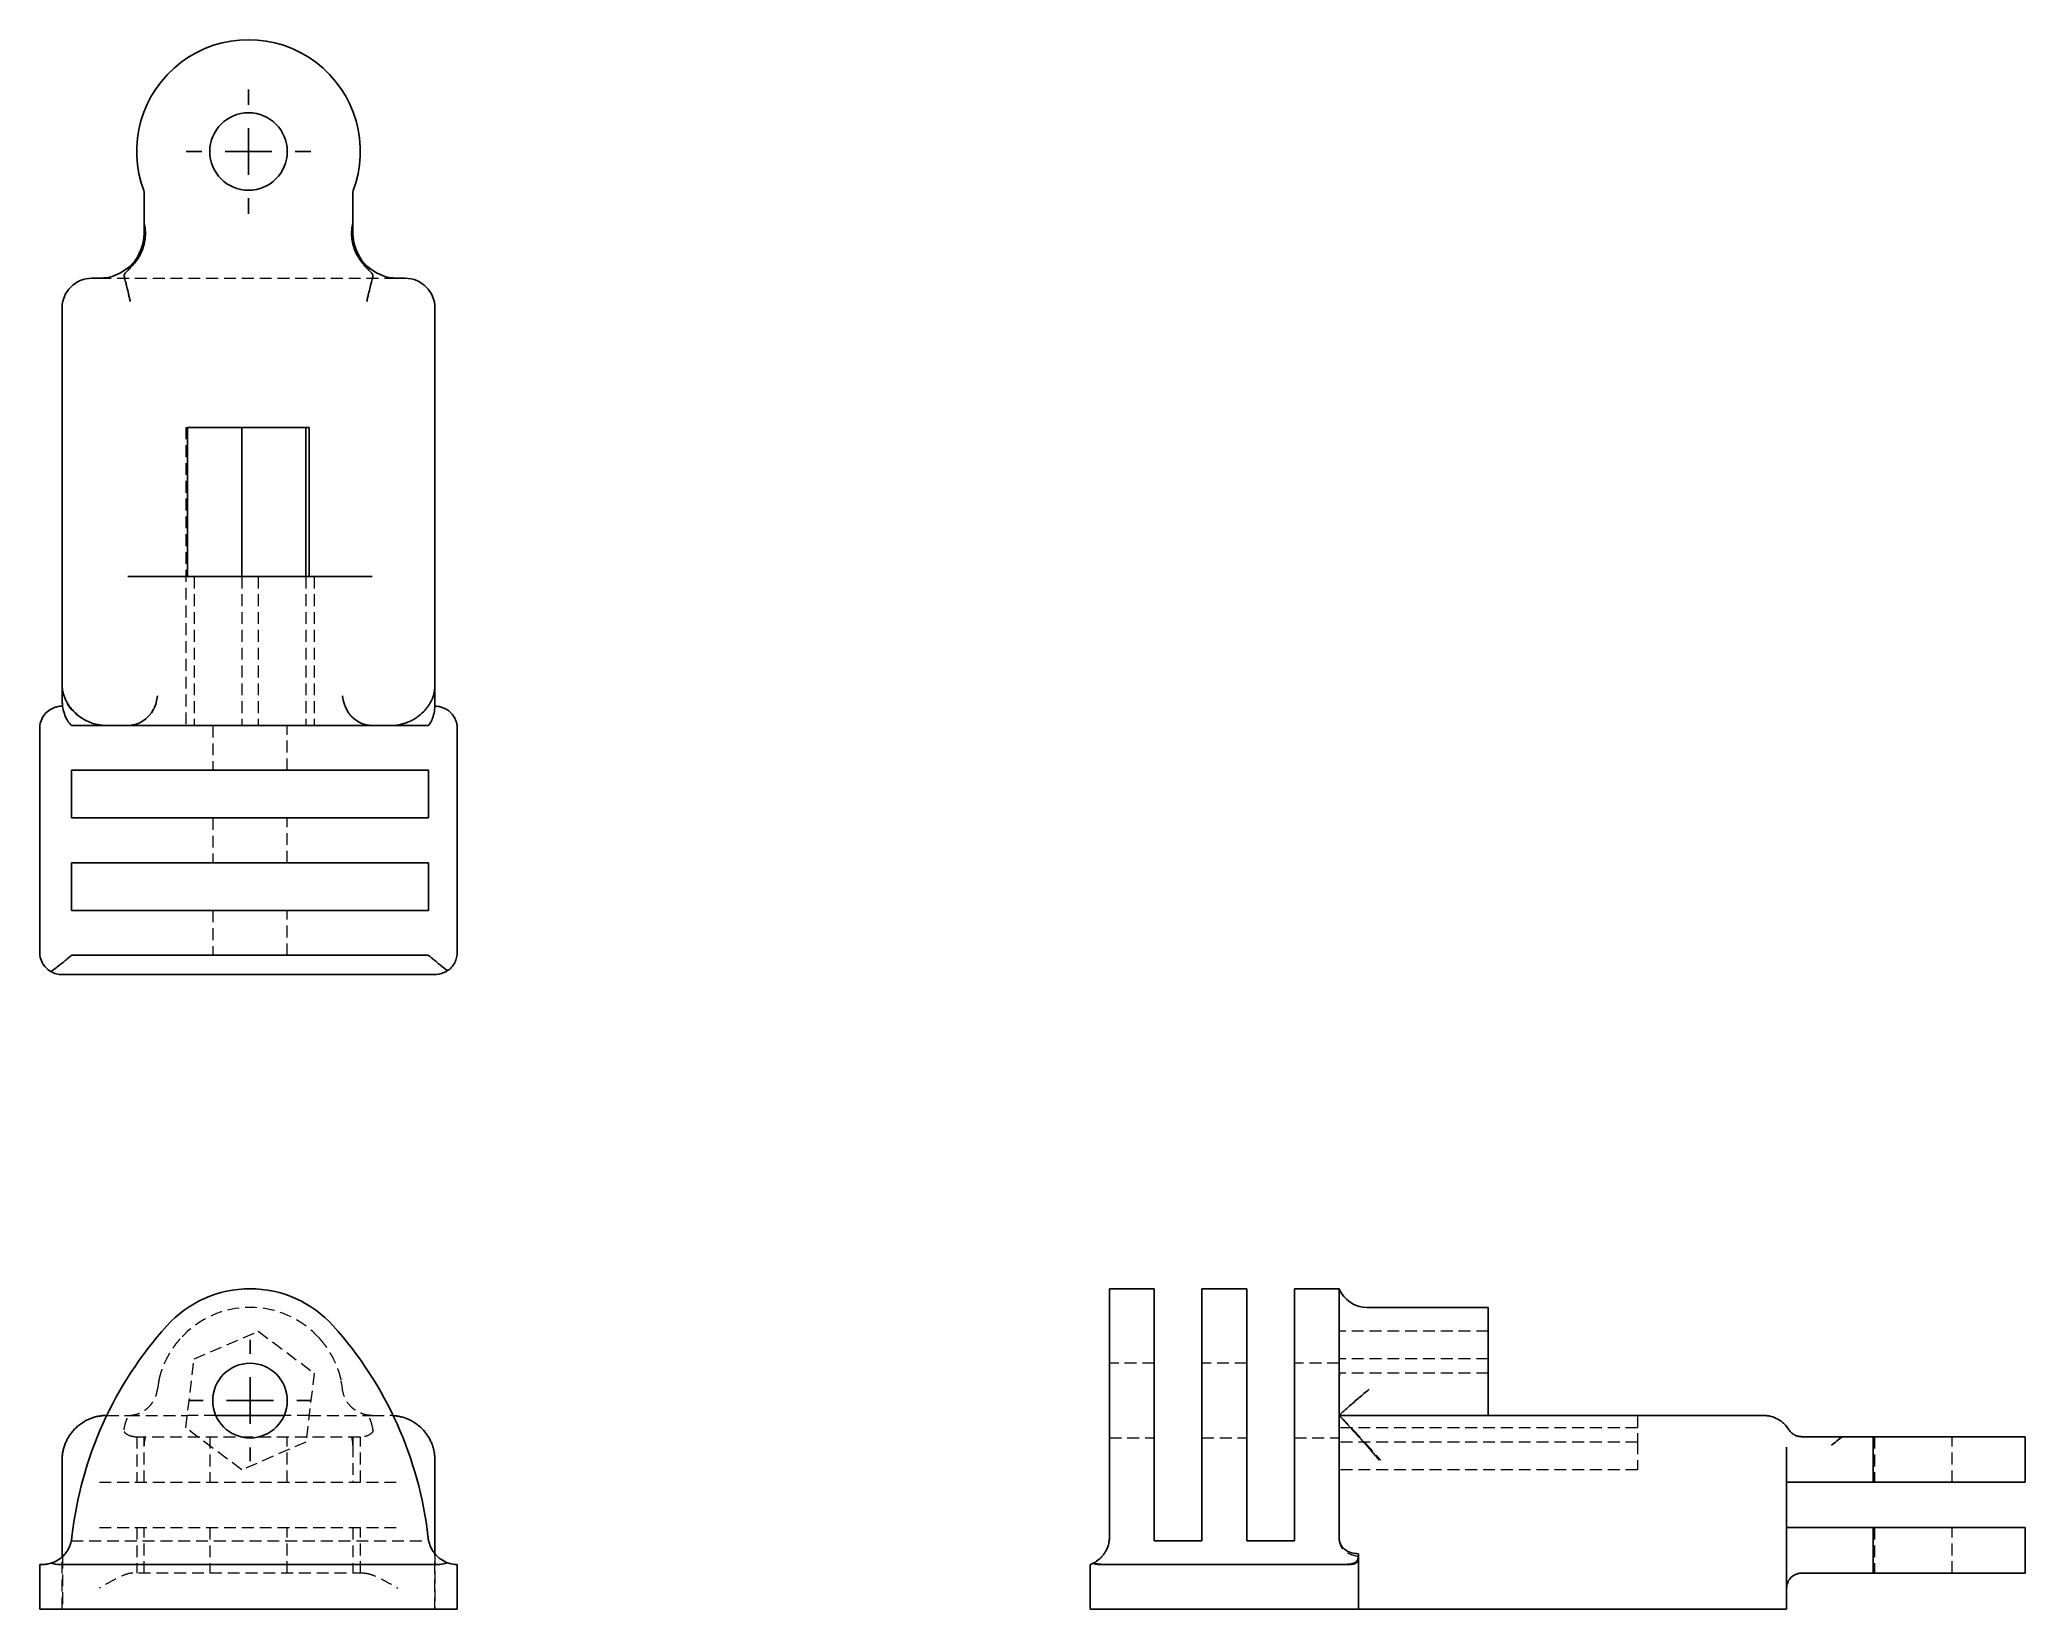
# Model space of a CAD drawing. Header units: millimetres. Extents: x 61 to 273, y 40 to 208.
import ezdxf

# ---------------------------------------------------------------- set-up
doc = ezdxf.new("R2010")
doc.units = ezdxf.units.MM
doc.linetypes.add('HIDDEN', pattern=[1.905, 1.27, -0.635])
doc.layers.add('10', color=7, linetype='Continuous')

# ---------------------------------------------------------------- blocks, each defined once
blk = doc.blocks.new('SW_CENTERMARKSYMBOL_0')
at = {"layer": '10', "color": 0}
for p, q in [((0, 5), (0, 6.49)), ((0, 0), (0, 2.5)), ((-5, 0), (-6.49, 0)), ((0, 0), (-2.5, 0)), ((0, 0), (0, -2.5)), ((0, 0), (2.5, 0)), ((5, 0), (6.49, 0)), ((0, -5), (0, -6.49))]:
    blk.add_line(p, q, dxfattribs=at)
blk = doc.blocks.new('SW_CENTERMARKSYMBOL_1')
at = {"layer": '10', "color": 0}
for p, q in [((0, 5), (0, 6.65)), ((0, 0), (0, 2.5)), ((-5, 0), (-6.65, 0)), ((0, 0), (-2.5, 0)), ((0, 0), (0, -2.5)), ((0, 0), (2.5, 0)), ((5, 0), (6.65, 0)), ((0, -5), (0, -6.65))]:
    blk.add_line(p, q, dxfattribs=at)

msp = doc.modelspace()

# ---------------------------------------------------------------- linework, layer by layer
at = {"color": 7, "linetype": 'Continuous', "lineweight": 25}
for p, q in [((71.84, 191.74), (71.84, 188.41)), ((94.16, 188.41), (94.16, 191.74)), ((66.25, 182.48), (67.05, 182.48)), ((67.33, 182.49), (67.05, 182.48)), ((98.95, 182.48), (98.47, 182.51)), ((98.95, 182.48), (99.75, 182.48)), ((63.06, 139.06), (63.06, 179.29)), ((102.94, 179.29), (102.94, 138.92)), ((89.47, 166.53), (76.46, 166.53)), ((76.46, 150.58), (76.46, 166.53)), ((82.27, 166.53), (82.27, 150.58)), ((89.13, 166.53), (89.13, 150.58)), ((89.47, 166.53), (89.47, 150.58)), ((70.1, 150.58), (73.26, 150.58)), ((73.26, 150.58), (93.05, 150.58)), ((93.05, 150.58), (96.22, 150.58)), ((63.06, 137.38), (63.11, 136.71)), ((102.92, 136.71), (102.94, 136.83)), ((102.93, 136.79), (102.93, 136.71)), ((60.67, 110.39), (60.67, 134.32)), ((70.3, 134.63), (67.85, 134.63)), ((92.06, 134.63), (74.26, 134.63)), ((98.48, 134.63), (96.01, 134.63)), ((105.33, 134.32), (105.33, 110.39)), ((64.06, 129.85), (64.06, 124.75)), ((64.1, 129.85), (64.06, 129.85)), ((64.1, 129.85), (74.26, 129.85)), ((74.26, 129.85), (92.06, 129.85)), ((92.06, 129.85), (102.21, 129.85)), ((102.26, 129.85), (102.21, 129.85)), ((102.26, 124.75), (102.26, 129.85)), ((64.06, 124.75), (64.1, 124.75)), ((74.26, 124.75), (64.1, 124.75)), ((92.06, 124.75), (74.26, 124.75)), ((102.21, 124.75), (92.06, 124.75)), ((102.21, 124.75), (102.26, 124.75)), ((64.06, 119.96), (64.06, 114.86)), ((64.1, 119.96), (64.06, 119.96)), ((64.1, 119.96), (74.26, 119.96)), ((74.26, 119.96), (92.06, 119.96)), ((92.06, 119.96), (102.21, 119.96)), ((102.26, 119.96), (102.21, 119.96)), ((102.26, 114.86), (102.26, 119.96)), ((64.06, 114.86), (64.1, 114.86)), ((74.26, 114.86), (64.1, 114.86)), ((92.06, 114.86), (74.26, 114.86)), ((102.21, 114.86), (92.06, 114.86)), ((102.21, 114.86), (102.26, 114.86)), ((74.26, 110.07), (64.12, 110.07)), ((92.06, 110.07), (74.26, 110.07)), ((102.2, 110.07), (92.06, 110.07)), ((102.94, 108), (63.06, 108)), ((179.86, 74.4), (175.07, 74.4)), ((175.07, 70.43), (175.07, 74.4)), ((179.86, 70.43), (179.86, 74.4)), ((189.75, 74.4), (184.96, 74.4)), ((184.96, 74.4), (184.96, 70.43)), ((189.75, 70.43), (189.75, 74.4)), ((199.63, 74.4), (194.85, 74.4)), ((194.85, 74.4), (194.85, 70.43)), ((199.63, 70.43), (199.63, 74.4)), ((215.58, 72.4), (202.59, 72.4)), ((215.58, 72.4), (215.58, 63.64)), ((175.07, 47.88), (175.07, 70.43)), ((179.86, 47.73), (179.86, 70.43)), ((184.96, 70.43), (184.96, 47.73)), ((189.75, 47.73), (189.75, 70.43)), ((194.85, 70.43), (194.85, 47.73)), ((199.63, 60.83), (199.63, 65.24)), ((215.58, 63.64), (215.58, 60.84)), ((86.81, 60.84), (79.51, 60.84)), ((199.63, 60.84), (244.33, 60.84)), ((244.33, 60.84), (245, 60.84)), ((247.48, 57.44), (247.48, 56.05)), ((249.08, 58.57), (253.41, 58.57)), ((253.41, 58.57), (256.74, 58.57)), ((256.74, 53.7), (256.74, 58.57)), ((256.74, 58.57), (273, 58.57)), ((273, 53.7), (273, 58.57)), ((247.48, 56.05), (247.48, 40.11)), ((252.27, 53.7), (247.48, 53.7)), ((256.74, 53.7), (252.27, 53.7)), ((273, 53.7), (256.74, 53.7)), ((247.48, 48.84), (252.27, 48.84)), ((252.27, 48.84), (256.74, 48.84)), ((256.74, 43.97), (256.74, 48.84)), ((256.74, 48.84), (273, 48.84)), ((273, 43.97), (273, 48.84)), ((179.86, 47.73), (179.86, 47.44)), ((179.86, 47.44), (184.96, 47.44)), ((184.96, 47.44), (184.96, 47.73)), ((189.75, 47.73), (189.75, 47.44)), ((189.75, 47.44), (194.85, 47.44)), ((194.85, 47.44), (194.85, 47.73)), ((60.67, 40.11), (60.67, 44.89)), ((60.67, 44.89), (60.93, 44.89)), ((102.94, 44.89), (63.06, 44.89)), ((105.33, 44.89), (105.33, 40.11)), ((173, 40.11), (173, 44.89)), ((199.32, 44.89), (175.39, 44.89)), ((252.27, 43.97), (249.08, 43.97)), ((256.74, 43.97), (252.27, 43.97)), ((273, 43.97), (256.74, 43.97)), ((63.06, 40.11), (60.67, 40.11)), ((102.94, 40.11), (63.06, 40.11)), ((105.33, 40.11), (102.94, 40.11)), ((175.39, 40.11), (173, 40.11)), ((199.32, 40.11), (175.39, 40.11)), ((201.71, 40.11), (199.32, 40.11)), ((244.29, 40.11), (201.99, 40.11)), ((247.48, 40.11), (244.29, 40.11))]:
    msp.add_line(p, q, dxfattribs=at)
at = {"color": 7, "linetype": 'HIDDEN', "lineweight": 18}
for p, q in [((67.05, 182.48), (98.95, 182.48)), ((67.53, 182.51), (67.33, 182.49)), ((76.3, 166.53), (76.46, 166.53)), ((76.3, 166.53), (76.3, 134.63)), ((77.19, 150.58), (77.19, 134.63)), ((82.27, 150.58), (82.27, 134.63)), ((84.04, 150.58), (84.04, 134.63)), ((89.13, 150.58), (89.13, 134.63)), ((90.02, 150.58), (90.02, 134.63)), ((63.11, 136.71), (63.11, 136.71)), ((102.93, 136.71), (102.93, 136.71)), ((79.17, 134.63), (79.17, 129.85)), ((87.15, 129.85), (87.15, 134.63)), ((79.17, 124.75), (79.17, 119.96)), ((87.15, 119.96), (87.15, 124.75)), ((79.17, 114.86), (79.17, 110.07)), ((87.15, 110.07), (87.15, 114.86)), ((77.19, 66.9), (84.04, 69.84)), ((84.04, 69.84), (90.02, 65.37)), ((215.58, 69.84), (199.63, 69.84)), ((76.3, 59.5), (77.19, 66.9)), ((179.86, 66.42), (175.07, 66.42)), ((189.75, 66.42), (184.96, 66.42)), ((199.63, 66.42), (194.85, 66.42)), ((215.58, 66.9), (199.63, 66.9)), ((90.02, 65.37), (89.13, 57.97)), ((199.63, 65.59), (199.68, 65.12)), ((215.58, 65.37), (199.63, 65.37)), ((199.63, 65.37), (199.63, 65.24)), ((67.85, 60.84), (70.1, 60.84)), ((70.1, 60.84), (76.46, 60.84)), ((82.27, 55.03), (76.3, 59.5)), ((79.51, 60.84), (76.46, 60.84)), ((89.47, 60.84), (86.81, 60.84)), ((89.47, 60.84), (96.22, 60.84)), ((96.22, 60.84), (98.15, 60.84)), ((199.63, 60.83), (199.63, 57.97)), ((231.53, 59.5), (199.63, 59.5)), ((231.53, 60.84), (231.53, 57.97)), ((70.8, 58.57), (95.2, 58.57)), ((71.04, 58.57), (71.04, 53.7)), ((71.84, 53.7), (71.84, 57.65)), ((78.85, 58.57), (78.85, 53.7)), ((89.13, 57.97), (82.27, 55.03)), ((87.15, 53.7), (87.15, 58.57)), ((94.16, 57.65), (94.16, 53.7)), ((94.96, 53.7), (94.96, 58.57)), ((175.07, 58.45), (179.86, 58.45)), ((184.96, 58.45), (189.75, 58.45)), ((194.85, 58.45), (199.63, 58.45)), ((199.63, 57.97), (199.63, 55.03)), ((231.53, 57.97), (199.63, 57.97)), ((231.53, 57.97), (231.53, 55.03)), ((256.89, 58.57), (256.89, 53.7)), ((265.19, 53.7), (265.19, 58.57)), ((67.05, 53.7), (98.95, 53.7)), ((231.53, 55.03), (199.63, 55.03)), ((67.05, 48.84), (98.95, 48.84)), ((71.04, 48.84), (71.04, 43.97)), ((71.84, 43.97), (71.84, 48.84)), ((78.85, 48.84), (78.85, 43.97)), ((87.15, 43.97), (87.15, 48.84)), ((94.16, 48.84), (94.16, 43.97)), ((94.96, 43.97), (94.96, 48.84)), ((256.89, 48.84), (256.89, 43.97)), ((265.19, 43.97), (265.19, 48.84)), ((64.06, 47.44), (102.26, 47.44)), ((64.1, 47.73), (64.12, 47.88)), ((102.2, 47.88), (102.21, 47.73)), ((174.3, 44.89), (175.39, 44.89)), ((199.32, 44.89), (200.4, 44.89)), ((201.71, 40.11), (201.71, 45.71)), ((95.38, 43.97), (70.62, 43.97))]:
    msp.add_line(p, q, dxfattribs=at)
at = {"color": 7, "linetype": 'Continuous', "lineweight": 25}
for centre, radius in [((83, 196.04), 4.15), ((83.16, 62.43), 3.99)]:
    msp.add_circle(centre, radius, dxfattribs=at)
for centre, radius, start, end in [((83, 196.04), 11.96, 338.9605, 201.0395), ((67.05, 187.27), 4.78, 275.7392, 0), ((67.05, 187.27), 4.92, 319.5777, 13.4374), ((98.95, 187.27), 4.92, 166.5626, 220.4223), ((98.95, 187.27), 4.78, 180, 264.2608), ((66.25, 179.29), 3.19, 90, 180), ((99.75, 179.29), 3.19, 0, 90), ((70, 137.82), 3.19, 270, 333.5977), ((96.32, 137.82), 3.19, 206.4252, 270), ((63.06, 134.32), 2.39, 152.9224, 180), ((63.06, 110.39), 2.39, 180, 207.0776), ((83.16, 62.43), 11.96, 41.947, 138.053), ((202.59, 75.59), 3.19, 202.0243, 270), ((104.45, 43.3), 40.59, 138.053, 173.5176), ((61.86, 43.3), 40.59, 6.4824, 41.947)]:
    msp.add_arc(centre, radius, start, end, dxfattribs=at)
at = {"color": 7, "linetype": 'HIDDEN', "lineweight": 18}
for centre, radius, start, end in [((83.16, 62.43), 9.97, 41.947, 138.053), ((83.16, 62.43), 9.97, 167.6858, 173.0379), ((83.16, 62.43), 9.97, 6.9621, 12.3142), ((98.15, 56.05), 4.78, 86.1095, 90), ((75.03, 57.65), 3.19, 163.2917, 179.9743), ((90.97, 57.65), 3.19, 359.9742, 16.7083)]:
    msp.add_arc(centre, radius, start, end, dxfattribs=at)
at = {"color": 7, "linetype": 'Continuous', "lineweight": 25}
for points in [[(71.84, 187.27), (71.84, 187.64), (71.84, 188.02), (71.84, 188.41)], [(94.16, 188.41), (94.16, 188.02), (94.16, 187.64), (94.16, 187.27)], [(63.06, 136.71), (63.08, 136.71), (63.1, 136.71), (63.11, 136.71)], [(102.93, 136.71), (102.93, 136.71), (102.93, 136.71), (102.94, 136.71)], [(74.26, 134.63), (72.81, 134.63), (71.48, 134.63), (70.3, 134.63)], [(96.01, 134.63), (94.84, 134.63), (93.51, 134.63), (92.06, 134.63)], [(64.1, 110.07), (64.11, 110.07), (64.12, 110.07), (64.12, 110.07)], [(102.2, 110.07), (102.2, 110.07), (102.21, 110.07), (102.21, 110.07)], [(199.63, 65.24), (199.63, 67.07), (199.63, 68.81), (199.63, 70.43)], [(253.41, 58.57), (253.02, 58.27), (252.64, 57.96), (252.27, 57.65)], [(64.1, 47.73), (64.11, 47.78), (64.12, 47.83), (64.12, 47.88)], [(102.2, 47.88), (102.2, 47.83), (102.21, 47.78), (102.21, 47.73)], [(175.07, 47.88), (175.07, 47.83), (175.07, 47.78), (175.07, 47.73)], [(201.71, 46.04), (201.71, 46.04), (201.71, 46.04), (201.71, 46.04)], [(201.99, 40.11), (201.89, 40.11), (201.8, 40.11), (201.71, 40.11)]]:
    msp.add_open_spline(points, degree=3, dxfattribs=at)
for points, knots in [([(70.8, 184.08), (70.69, 183.95), (70.58, 183.83), (70.35, 183.59), (70.24, 183.47), (70.02, 183.24), (69.91, 183.13), (69.78, 182.97), (69.74, 182.92), (69.69, 182.81), (69.68, 182.76), (69.69, 182.72)], [0, 0, 0, 0, 0.25, 0.25, 0.5, 0.5, 0.75, 0.75, 0.875, 0.875, 1, 1, 1, 1]), ([(69.69, 182.72), (69.73, 182.57), (69.78, 182.4), (69.85, 182.11), (69.88, 182), (69.94, 181.79), (69.96, 181.67), (70.05, 181.32), (70.11, 181.06), (70.2, 180.67), (70.23, 180.54), (70.29, 180.28), (70.32, 180.14), (70.35, 180)], [0, 0, 0, 0, 0.25, 0.25, 0.375, 0.375, 0.5, 0.5, 0.75, 0.75, 0.875, 0.875, 1, 1, 1, 1]), ([(96.31, 182.72), (96.32, 182.76), (96.31, 182.81), (96.26, 182.92), (96.22, 182.97), (96.09, 183.13), (95.98, 183.24), (95.76, 183.47), (95.65, 183.58), (95.42, 183.82), (95.31, 183.95), (95.2, 184.08)], [0, 0, 0, 0, 0.125, 0.125, 0.25, 0.25, 0.5, 0.5, 0.75, 0.75, 1, 1, 1, 1]), ([(96.31, 182.72), (96.27, 182.57), (96.22, 182.4), (96.15, 182.11), (96.12, 182), (96.06, 181.79), (96.04, 181.67), (95.95, 181.32), (95.89, 181.06), (95.8, 180.67), (95.77, 180.54), (95.71, 180.28), (95.68, 180.14), (95.65, 180)], [0, 0, 0, 0, 0.25, 0.25, 0.375, 0.375, 0.5, 0.5, 0.75, 0.75, 0.875, 0.875, 1, 1, 1, 1]), ([(67.05, 182.48), (67.07, 182.48), (67.12, 182.48), (67.19, 182.48), (67.28, 182.49), (67.4, 182.49), (67.49, 182.5), (67.53, 182.51)], [0, 0, 0, 0, 0.173845, 0.339786, 0.499817, 0.75365, 1, 1, 1, 1]), ([(98.47, 182.51), (98.49, 182.5), (98.54, 182.5), (98.61, 182.49), (98.68, 182.49), (98.75, 182.49), (98.82, 182.48), (98.89, 182.48), (98.93, 182.48), (98.95, 182.48)], [0, 0, 0, 0, 0.135461, 0.270225, 0.406283, 0.545575, 0.689908, 0.840909, 1, 1, 1, 1]), ([(63.06, 137.37), (63.06, 137.42), (63.06, 137.52), (63.06, 137.92), (63.06, 138.51), (63.06, 138.88), (63.06, 139.06)], [0, 0, 0, 0, 0.147974, 0.353576, 0.676955, 1, 1, 1, 1]), ([(67.85, 134.63), (67.79, 134.64), (67.67, 134.64), (67.48, 134.65), (67.3, 134.66), (67.12, 134.69), (66.93, 134.72), (66.64, 134.78), (66.24, 134.9), (65.77, 135.1), (65.32, 135.34), (64.78, 135.7), (64.32, 136.11), (63.95, 136.55), (63.72, 136.89), (63.52, 137.24), (63.35, 137.61), (63.21, 137.98), (63.12, 138.36), (63.07, 138.72), (63.07, 138.95), (63.06, 139.06)], [0, 0, 0, 0, 0.020248, 0.040761, 0.061522, 0.082508, 0.103701, 0.125081, 0.185208, 0.250471, 0.309347, 0.375763, 0.500581, 0.563491, 0.625262, 0.687152, 0.749773, 0.818299, 0.882763, 0.943286, 1, 1, 1, 1]), ([(102.94, 138.92), (102.94, 138.86), (102.93, 138.74), (102.92, 138.56), (102.89, 138.37), (102.86, 138.17), (102.81, 137.97), (102.74, 137.76), (102.65, 137.51), (102.52, 137.22), (102.33, 136.89), (102.1, 136.56), (101.76, 136.14), (101.33, 135.75), (100.84, 135.4), (100.42, 135.16), (99.98, 134.97), (99.55, 134.82), (99.17, 134.73), (98.82, 134.66), (98.59, 134.64), (98.48, 134.63)], [0, 0, 0, 0, 0.032058, 0.065315, 0.099797, 0.13553, 0.172537, 0.210841, 0.250463, 0.308346, 0.374631, 0.437178, 0.499825, 0.624228, 0.690705, 0.749639, 0.814966, 0.875052, 0.917898, 0.95959, 1, 1, 1, 1]), ([(102.94, 138.92), (102.94, 138.74), (102.94, 138.38), (102.94, 137.71), (102.94, 137.11), (102.94, 136.91), (102.94, 136.83)], [0, 0, 0, 0, 0.27243, 0.545182, 0.817888, 1, 1, 1, 1]), ([(60.93, 135.4), (61.04, 135.62), (61.18, 135.81), (61.5, 136.15), (61.69, 136.29), (61.99, 136.45), (62.09, 136.5), (62.29, 136.58), (62.39, 136.61), (62.69, 136.69), (62.89, 136.71), (63.06, 136.71)], [0, 0, 0, 0, 0.25, 0.25, 0.5, 0.5, 0.625, 0.625, 0.75, 0.75, 1, 1, 1, 1]), ([(63.11, 136.71), (63.15, 136.43), (63.22, 136.17), (63.39, 135.67), (63.49, 135.44), (63.65, 135.15), (63.71, 135.06), (63.82, 134.91), (63.87, 134.84), (64, 134.69), (64.07, 134.63), (64.1, 134.63)], [0, 0, 0, 0, 0.25, 0.25, 0.5, 0.5, 0.625, 0.625, 0.75, 0.75, 1, 1, 1, 1]), ([(72.86, 136.41), (72.86, 136.41), (73, 136.62), (73.13, 137.1), (73.24, 137.58), (73.26, 137.82), (73.26, 137.82)], [0, 0, 0, 0, 0.003205, 0.492948, 0.992546, 1, 1, 1, 1]), ([(93.47, 136.41), (93.4, 136.57), (93.18, 137.02), (93.09, 137.51), (93.05, 137.82), (93.05, 137.82)], [0, 0, 0, 0, 0.3447992, 0.9925419, 1, 1, 1, 1]), ([(102.21, 134.63), (102.23, 134.63), (102.25, 134.65), (102.31, 134.71), (102.34, 134.75), (102.42, 134.86), (102.46, 134.93), (102.55, 135.1), (102.59, 135.19), (102.71, 135.49), (102.78, 135.71), (102.89, 136.2), (102.92, 136.45), (102.93, 136.71)], [0, 0, 0, 0, 0.125, 0.125, 0.25, 0.25, 0.375, 0.375, 0.5, 0.5, 0.75, 0.75, 1, 1, 1, 1]), ([(102.94, 136.71), (103.05, 136.71), (103.16, 136.7), (103.42, 136.66), (103.56, 136.63), (103.83, 136.54), (103.97, 136.48), (104.25, 136.32), (104.39, 136.23), (104.64, 136.01), (104.75, 135.88), (104.95, 135.61), (105.04, 135.46), (105.18, 135.15), (105.24, 134.99), (105.31, 134.66), (105.33, 134.49), (105.33, 134.32)], [0, 0, 0, 0, 0.125, 0.125, 0.25, 0.25, 0.375, 0.375, 0.5, 0.5, 0.625, 0.625, 0.75, 0.75, 0.875, 0.875, 1, 1, 1, 1]), ([(67.85, 134.63), (66.86, 134.63), (66.05, 134.63), (65.11, 134.63), (64.84, 134.63), (64.4, 134.63), (64.23, 134.63), (64.1, 134.63)], [0, 0, 0, 0, 0.5, 0.5, 0.75, 0.75, 1, 1, 1, 1]), ([(102.21, 134.63), (101.96, 134.63), (101.53, 134.63), (100.59, 134.63), (100.23, 134.63), (99.42, 134.63), (98.97, 134.63), (98.48, 134.63)], [0, 0, 0, 0, 0.5, 0.5, 0.75, 0.75, 1, 1, 1, 1]), ([(61.87, 108.32), (61.67, 108.43), (61.49, 108.57), (61.17, 108.91), (61.04, 109.1), (60.93, 109.3)], [0, 0, 0, 0, 0.5, 0.5, 1, 1, 1, 1]), ([(64.1, 110.07), (64.09, 110.06), (64.05, 110.04), (63.96, 109.97), (63.9, 109.93), (63.77, 109.81), (63.69, 109.75), (63.52, 109.6), (63.42, 109.52), (63.12, 109.27), (62.9, 109.08), (62.41, 108.69), (62.16, 108.5), (61.87, 108.32)], [0, 0, 0, 0, 0.125, 0.125, 0.25, 0.25, 0.375, 0.375, 0.5, 0.5, 0.75, 0.75, 1, 1, 1, 1]), ([(63.06, 108), (62.85, 108), (62.64, 108.03), (62.24, 108.14), (62.05, 108.22), (61.87, 108.32)], [0, 0, 0, 0, 0.5, 0.5, 1, 1, 1, 1]), ([(104.29, 108.42), (104.03, 108.6), (103.79, 108.78), (103.45, 109.06), (103.34, 109.14), (103.14, 109.32), (103.04, 109.4), (102.85, 109.56), (102.76, 109.63), (102.6, 109.77), (102.53, 109.83), (102.4, 109.94), (102.35, 109.98), (102.26, 110.04), (102.23, 110.06), (102.21, 110.07)], [0, 0, 0, 0, 0.25, 0.25, 0.375, 0.375, 0.5, 0.5, 0.625, 0.625, 0.75, 0.75, 0.875, 0.875, 1, 1, 1, 1]), ([(102.94, 108), (103.18, 108), (103.42, 108.04), (103.88, 108.18), (104.1, 108.29), (104.29, 108.42)], [0, 0, 0, 0, 0.5, 0.5, 1, 1, 1, 1]), ([(105.33, 110.39), (105.33, 110.2), (105.3, 110), (105.21, 109.63), (105.14, 109.44), (104.96, 109.1), (104.85, 108.94), (104.59, 108.65), (104.45, 108.53), (104.29, 108.42)], [0, 0, 0, 0, 0.25, 0.25, 0.5, 0.5, 0.75, 0.75, 1, 1, 1, 1]), ([(199.63, 60.84), (199.63, 60.84), (199.66, 60.87), (199.74, 60.95), (199.78, 60.98), (199.86, 61.05), (199.9, 61.1), (200.05, 61.24), (200.17, 61.35), (200.44, 61.59), (200.59, 61.72), (201.05, 62.13), (201.39, 62.42), (202.09, 63.02), (202.46, 63.33), (202.82, 63.64)], [0, 0, 0, 0, 0.125, 0.125, 0.1875, 0.1875, 0.25, 0.25, 0.375, 0.375, 0.5, 0.5, 0.75, 0.75, 1, 1, 1, 1]), ([(67.85, 60.84), (67.79, 60.84), (67.67, 60.84), (67.48, 60.83), (67.3, 60.81), (67.12, 60.78), (66.93, 60.75), (66.64, 60.69), (66.24, 60.57), (65.77, 60.37), (65.32, 60.13), (64.78, 59.75), (64.32, 59.31), (63.95, 58.85), (63.72, 58.48), (63.52, 58.1), (63.35, 57.69), (63.21, 57.27), (63.12, 56.85), (63.07, 56.44), (63.07, 56.18), (63.06, 56.05)], [0, 0, 0, 0, 0.020248, 0.040761, 0.061522, 0.082508, 0.103701, 0.125081, 0.185208, 0.250471, 0.309347, 0.375763, 0.500581, 0.563491, 0.625262, 0.687152, 0.749773, 0.818299, 0.882763, 0.943286, 1, 1, 1, 1]), ([(102.94, 56.05), (102.94, 56.12), (102.93, 56.27), (102.92, 56.48), (102.89, 56.7), (102.86, 56.93), (102.81, 57.17), (102.74, 57.41), (102.65, 57.69), (102.52, 58.02), (102.33, 58.4), (102.1, 58.76), (101.76, 59.22), (101.33, 59.65), (100.84, 60.02), (100.42, 60.28), (99.98, 60.48), (99.55, 60.64), (99.17, 60.73), (98.82, 60.8), (98.59, 60.82), (98.48, 60.83)], [0, 0, 0, 0, 0.032058, 0.065315, 0.099797, 0.13553, 0.172537, 0.210841, 0.250463, 0.308346, 0.374631, 0.437178, 0.499825, 0.624228, 0.690705, 0.749639, 0.814966, 0.875052, 0.917898, 0.95959, 1, 1, 1, 1]), ([(203.92, 56.05), (203.86, 56.12), (203.74, 56.27), (203.56, 56.48), (203.37, 56.7), (203.17, 56.93), (202.97, 57.17), (202.76, 57.41), (202.51, 57.69), (202.22, 58.02), (201.89, 58.4), (201.56, 58.76), (201.14, 59.22), (200.75, 59.65), (200.4, 60.02), (200.16, 60.28), (199.97, 60.48), (199.82, 60.64), (199.73, 60.73), (199.66, 60.8), (199.64, 60.82), (199.63, 60.83)], [0, 0, 0, 0, 0.032058, 0.065315, 0.099797, 0.13553, 0.172537, 0.210841, 0.250463, 0.308346, 0.374631, 0.437178, 0.499825, 0.624228, 0.690705, 0.749639, 0.814966, 0.875052, 0.917898, 0.95959, 1, 1, 1, 1]), ([(199.63, 47.73), (199.63, 50.01), (199.63, 52.24), (199.63, 55.52), (199.63, 56.61), (199.63, 58.75), (199.63, 59.8), (199.63, 60.83)], [0, 0, 0, 0, 0.5, 0.5, 0.75, 0.75, 1, 1, 1, 1]), ([(247.72, 59.32), (247.57, 59.56), (247.4, 59.77), (247.11, 60.05), (247, 60.14), (246.79, 60.3), (246.67, 60.37), (246.32, 60.57), (246.06, 60.67), (245.67, 60.77), (245.54, 60.8), (245.28, 60.83), (245.14, 60.84), (245, 60.84)], [0, 0, 0, 0, 0.25, 0.25, 0.375, 0.375, 0.5, 0.5, 0.75, 0.75, 0.875, 0.875, 1, 1, 1, 1]), ([(247.72, 59.32), (247.76, 59.25), (247.81, 59.18), (247.92, 59.06), (247.97, 59.01), (248.13, 58.87), (248.24, 58.8), (248.47, 58.68), (248.58, 58.64), (248.82, 58.58), (248.95, 58.57), (249.08, 58.57)], [0, 0, 0, 0, 0.125, 0.125, 0.25, 0.25, 0.5, 0.5, 0.75, 0.75, 1, 1, 1, 1]), ([(63.06, 45.71), (63.06, 46.1), (63.06, 47.23), (63.06, 49.51), (63.06, 52.56), (63.06, 54.89), (63.06, 56.05)], [0, 0, 0, 0, 0.110604, 0.325223, 0.662786, 1, 1, 1, 1]), ([(102.94, 56.05), (102.94, 55.06), (102.94, 53.08), (102.94, 50.14), (102.94, 47.8), (102.94, 46.42), (102.94, 46.05)], [0, 0, 0, 0, 0.2959994, 0.5923491, 0.888648, 1, 1, 1, 1]), ([(64.1, 47.73), (64.09, 47.56), (64.05, 47.39), (63.96, 47.06), (63.9, 46.91), (63.77, 46.61), (63.69, 46.47), (63.52, 46.2), (63.42, 46.08), (63.12, 45.74), (62.9, 45.55), (62.41, 45.24), (62.16, 45.12), (61.87, 45.03)], [0, 0, 0, 0, 0.125, 0.125, 0.25, 0.25, 0.375, 0.375, 0.5, 0.5, 0.75, 0.75, 1, 1, 1, 1]), ([(104.29, 45.08), (104.03, 45.18), (103.79, 45.31), (103.45, 45.54), (103.34, 45.62), (103.14, 45.81), (103.04, 45.92), (102.85, 46.14), (102.76, 46.26), (102.6, 46.51), (102.53, 46.65), (102.4, 46.94), (102.35, 47.09), (102.26, 47.4), (102.23, 47.57), (102.21, 47.73)], [0, 0, 0, 0, 0.25, 0.25, 0.375, 0.375, 0.5, 0.5, 0.625, 0.625, 0.75, 0.75, 0.875, 0.875, 1, 1, 1, 1]), ([(173.42, 45.08), (173.6, 45.18), (173.78, 45.31), (174.06, 45.54), (174.14, 45.62), (174.32, 45.81), (174.4, 45.92), (174.56, 46.14), (174.63, 46.26), (174.77, 46.51), (174.83, 46.65), (174.94, 46.94), (174.98, 47.09), (175.04, 47.4), (175.06, 47.57), (175.07, 47.73)], [0, 0, 0, 0, 0.25, 0.25, 0.375, 0.375, 0.5, 0.5, 0.625, 0.625, 0.75, 0.75, 0.875, 0.875, 1, 1, 1, 1]), ([(199.63, 47.73), (199.63, 47.6), (199.65, 47.48), (199.71, 47.23), (199.75, 47.12), (199.86, 46.9), (199.93, 46.8), (200.1, 46.62), (200.19, 46.54), (200.49, 46.33), (200.71, 46.23), (201.2, 46.09), (201.45, 46.06), (201.71, 46.04)], [0, 0, 0, 0, 0.125, 0.125, 0.25, 0.25, 0.375, 0.375, 0.5, 0.5, 0.75, 0.75, 1, 1, 1, 1]), ([(61.87, 45.03), (61.67, 44.97), (61.49, 44.94), (61.17, 44.9), (61.04, 44.89), (60.93, 44.89)], [0, 0, 0, 0, 0.5, 0.5, 1, 1, 1, 1]), ([(63.06, 44.89), (62.85, 44.89), (62.64, 44.9), (62.24, 44.94), (62.05, 44.98), (61.87, 45.03)], [0, 0, 0, 0, 0.5, 0.5, 1, 1, 1, 1]), ([(102.94, 44.89), (103.18, 44.89), (103.42, 44.9), (103.88, 44.96), (104.1, 45.01), (104.29, 45.08)], [0, 0, 0, 0, 0.5, 0.5, 1, 1, 1, 1]), ([(105.33, 44.89), (105.33, 44.89), (105.3, 44.89), (105.21, 44.89), (105.14, 44.9), (104.96, 44.92), (104.85, 44.93), (104.59, 44.99), (104.45, 45.03), (104.29, 45.08)], [0, 0, 0, 0, 0.25, 0.25, 0.5, 0.5, 0.75, 0.75, 1, 1, 1, 1]), ([(173, 44.89), (173, 44.89), (173.04, 44.9), (173.18, 44.96), (173.29, 45.01), (173.42, 45.08)], [0, 0, 0, 0, 0.5, 0.5, 1, 1, 1, 1]), ([(175.39, 44.89), (175.2, 44.89), (175, 44.89), (174.63, 44.89), (174.44, 44.9), (174.1, 44.92), (173.94, 44.93), (173.65, 44.99), (173.53, 45.03), (173.42, 45.08)], [0, 0, 0, 0, 0.25, 0.25, 0.5, 0.5, 0.75, 0.75, 1, 1, 1, 1]), ([(201.71, 46.04), (201.71, 45.9), (201.7, 45.78), (201.66, 45.56), (201.63, 45.46), (201.54, 45.29), (201.48, 45.22), (201.32, 45.09), (201.23, 45.05), (201.01, 44.98), (200.88, 44.95), (200.61, 44.92), (200.46, 44.91), (200.15, 44.9), (199.99, 44.89), (199.66, 44.89), (199.49, 44.89), (199.32, 44.89)], [0, 0, 0, 0, 0.125, 0.125, 0.25, 0.25, 0.375, 0.375, 0.5, 0.5, 0.625, 0.625, 0.75, 0.75, 0.875, 0.875, 1, 1, 1, 1]), ([(201.71, 40.11), (201.71, 41.1), (201.71, 42.08), (201.71, 44.06), (201.71, 45.05), (201.71, 46.04)], [0, 0, 0, 0, 0.5, 0.5, 1, 1, 1, 1]), ([(249.08, 43.97), (248.94, 43.97), (248.81, 43.96), (248.57, 43.9), (248.46, 43.85), (248.16, 43.7), (247.99, 43.57), (247.73, 43.26), (247.64, 43.09), (247.51, 42.74), (247.48, 42.56), (247.48, 42.38)], [0, 0, 0, 0, 0.125, 0.125, 0.25, 0.25, 0.5, 0.5, 0.75, 0.75, 1, 1, 1, 1])]:
    msp.add_open_spline(points, degree=3, knots=knots, dxfattribs=at)
at = {"color": 7, "linetype": 'HIDDEN', "lineweight": 18}
for points in [[(63.13, 136.71), (63.08, 136.96), (63.06, 137.22), (63.06, 137.48)], [(199.63, 70.43), (199.63, 69.22), (199.63, 67.94), (199.63, 66.6)], [(71.84, 57.65), (71.84, 57.96), (71.84, 58.27), (71.84, 58.57)], [(94.16, 58.57), (94.16, 58.27), (94.16, 57.96), (94.16, 57.65)], [(201.71, 40.11), (201.96, 40.11), (202.22, 40.11), (202.48, 40.11)]]:
    msp.add_open_spline(points, degree=3, dxfattribs=at)
for points, knots in [([(67.43, 134.63), (67.12, 134.68), (66.51, 134.76), (65.69, 135.09), (65.02, 135.49), (64.52, 135.88), (64.22, 136.16), (64, 136.4), (63.87, 136.58), (63.81, 136.67), (63.77, 136.73), (63.74, 136.78), (63.72, 136.82), (63.69, 136.87), (63.66, 136.92), (63.62, 137.03), (63.58, 137.11), (63.55, 137.18)], [0, 0, 0, 0, 0.160632, 0.314037, 0.456993, 0.591219, 0.713981, 0.802416, 0.833977, 0.858005, 0.86769, 0.876252, 0.884198, 0.892151, 0.910257, 0.931784, 1, 1, 1, 1]), ([(93.58, 136.2), (93.57, 136.22), (93.52, 136.28), (93.49, 136.36), (93.47, 136.41)], [0, 0, 0, 0, 0.279582, 1, 1, 1, 1]), ([(96.22, 134.63), (95.94, 134.66), (95.39, 134.7), (94.74, 134.99), (94.27, 135.33), (93.9, 135.69), (93.72, 135.98), (93.63, 136.13)], [0, 0, 0, 0, 0.2386893, 0.4765433, 0.6401989, 0.8084779, 1, 1, 1, 1]), ([(102.94, 136.99), (102.94, 136.94), (102.94, 136.87), (102.93, 136.81), (102.93, 136.79)], [0, 0, 0, 0, 0.8104682, 1, 1, 1, 1]), ([(73.42, 64.56), (73.44, 64.65), (73.49, 64.85), (73.57, 65.15), (73.66, 65.47), (73.78, 65.81), (73.97, 66.33), (74.26, 66.94), (74.63, 67.61), (75, 68.17), (75.37, 68.67), (75.62, 68.96), (75.75, 69.1)], [0, 0, 0, 0, 0.056373, 0.116855, 0.181459, 0.250198, 0.327222, 0.50023, 0.643151, 0.774065, 0.893002, 1, 1, 1, 1]), ([(90.57, 69.1), (90.64, 69.02), (90.78, 68.86), (90.98, 68.61), (91.18, 68.35), (91.42, 68.02), (91.71, 67.56), (92.07, 66.93), (92.34, 66.33), (92.55, 65.78), (92.69, 65.37), (92.81, 64.96), (92.87, 64.69), (92.9, 64.56)], [0, 0, 0, 0, 0.060847, 0.122947, 0.186306, 0.250933, 0.363155, 0.499334, 0.671969, 0.748881, 0.840174, 0.92387, 1, 1, 1, 1]), ([(70.1, 60.84), (70.34, 60.84), (70.58, 60.87), (70.93, 60.95), (71.04, 60.98), (71.26, 61.05), (71.36, 61.1), (71.66, 61.24), (71.84, 61.35), (72.16, 61.59), (72.3, 61.72), (72.56, 61.99), (72.67, 62.13), (72.86, 62.42), (72.94, 62.57), (73.07, 62.87), (73.13, 63.02), (73.21, 63.33), (73.25, 63.49), (73.26, 63.64)], [0, 0, 0, 0, 0.125, 0.125, 0.1875, 0.1875, 0.25, 0.25, 0.375, 0.375, 0.5, 0.5, 0.625, 0.625, 0.75, 0.75, 0.875, 0.875, 1, 1, 1, 1]), ([(96.22, 60.84), (95.98, 60.84), (95.74, 60.87), (95.39, 60.95), (95.28, 60.98), (95.06, 61.05), (94.96, 61.1), (94.66, 61.24), (94.48, 61.35), (94.16, 61.59), (94.01, 61.72), (93.63, 62.13), (93.45, 62.42), (93.18, 63.02), (93.09, 63.33), (93.05, 63.64)], [0, 0, 0, 0, 0.125, 0.125, 0.1875, 0.1875, 0.25, 0.25, 0.375, 0.375, 0.5, 0.5, 0.75, 0.75, 1, 1, 1, 1]), ([(69.69, 59.32), (69.73, 59.56), (69.78, 59.77), (69.85, 60.05), (69.88, 60.14), (69.94, 60.3), (69.96, 60.37), (70.05, 60.57), (70.11, 60.67), (70.2, 60.77), (70.23, 60.8), (70.29, 60.83), (70.32, 60.84), (70.35, 60.84)], [0, 0, 0, 0, 0.25, 0.25, 0.375, 0.375, 0.5, 0.5, 0.75, 0.75, 0.875, 0.875, 1, 1, 1, 1]), ([(96.31, 59.32), (96.27, 59.56), (96.22, 59.77), (96.15, 60.05), (96.12, 60.14), (96.06, 60.3), (96.04, 60.37), (95.95, 60.57), (95.89, 60.67), (95.8, 60.77), (95.77, 60.8), (95.71, 60.83), (95.68, 60.84), (95.65, 60.84)], [0, 0, 0, 0, 0.25, 0.25, 0.375, 0.375, 0.5, 0.5, 0.75, 0.75, 0.875, 0.875, 1, 1, 1, 1]), ([(199.71, 60.77), (199.72, 60.76), (199.76, 60.71), (200, 60.47), (200.25, 60.22), (200.4, 60.06), (200.71, 59.74), (201.08, 59.35), (201.52, 58.88), (201.84, 58.53), (202.2, 58.14), (202.57, 57.73), (202.94, 57.32), (203.31, 56.91), (203.69, 56.48), (203.93, 56.19), (204.06, 56.05)], [0, 0, 0, 0, 0.052842, 0.192226, 0.232276, 0.274208, 0.318089, 0.461771, 0.52037, 0.584641, 0.654618, 0.730325, 0.792765, 0.862337, 0.932628, 1, 1, 1, 1]), ([(70.8, 58.57), (70.69, 58.57), (70.58, 58.58), (70.35, 58.64), (70.24, 58.68), (70.02, 58.8), (69.91, 58.87), (69.78, 59.01), (69.74, 59.06), (69.69, 59.18), (69.68, 59.25), (69.69, 59.32)], [0, 0, 0, 0, 0.25, 0.25, 0.5, 0.5, 0.75, 0.75, 0.875, 0.875, 1, 1, 1, 1]), ([(96.31, 59.32), (96.32, 59.25), (96.31, 59.18), (96.26, 59.06), (96.22, 59.01), (96.09, 58.87), (95.98, 58.8), (95.76, 58.68), (95.65, 58.64), (95.42, 58.58), (95.31, 58.57), (95.2, 58.57)], [0, 0, 0, 0, 0.125, 0.125, 0.25, 0.25, 0.5, 0.5, 0.75, 0.75, 1, 1, 1, 1]), ([(201.71, 45.75), (201.43, 45.79), (201.17, 45.85), (200.67, 46.04), (200.44, 46.16), (200.15, 46.41), (200.06, 46.5), (199.91, 46.71), (199.84, 46.82), (199.69, 47.18), (199.63, 47.45), (199.63, 47.73)], [0, 0, 0, 0, 0.25, 0.25, 0.5, 0.5, 0.625, 0.625, 0.75, 0.75, 1, 1, 1, 1]), ([(63.06, 40.11), (63.06, 40.86), (63.06, 42.36), (63.06, 44.24), (63.06, 45.35), (63.06, 45.71)], [0, 0, 0, 0, 0.403116, 0.805801, 1, 1, 1, 1]), ([(63.11, 45.75), (63.1, 44.81), (63.1, 43.87), (63.1, 41.99), (63.11, 41.05), (63.13, 40.11)], [0, 0, 0, 0, 0.5, 0.5, 1, 1, 1, 1]), ([(102.93, 40.11), (102.94, 41.1), (102.94, 42.08), (102.94, 44.06), (102.94, 45.05), (102.93, 46.04)], [0, 0, 0, 0, 0.5, 0.5, 1, 1, 1, 1]), ([(102.94, 46.05), (102.94, 45.64), (102.94, 44.45), (102.94, 42.45), (102.94, 40.89), (102.94, 40.11)], [0, 0, 0, 0, 0.207858, 0.603437, 1, 1, 1, 1]), ([(173.32, 45.03), (173.43, 44.97), (173.57, 44.94), (173.91, 44.9), (174.1, 44.89), (174.3, 44.89)], [0, 0, 0, 0, 0.5, 0.5, 1, 1, 1, 1]), ([(200.4, 44.89), (200.62, 44.89), (200.81, 44.9), (201.15, 44.94), (201.29, 44.97), (201.45, 45.07), (201.5, 45.11), (201.58, 45.19), (201.61, 45.24), (201.69, 45.41), (201.71, 45.55), (201.71, 45.71)], [0, 0, 0, 0, 0.25, 0.25, 0.5, 0.5, 0.625, 0.625, 0.75, 0.75, 1, 1, 1, 1]), ([(201.71, 45.75), (201.71, 44.81), (201.71, 43.87), (201.71, 41.99), (201.71, 41.05), (201.71, 40.11)], [0, 0, 0, 0, 0.5, 0.5, 1, 1, 1, 1]), ([(70.62, 43.97), (70.49, 43.97), (70.37, 43.96), (70.1, 43.9), (69.95, 43.85), (69.53, 43.7), (69.23, 43.57), (68.61, 43.26), (68.31, 43.09), (67.68, 42.74), (67.37, 42.56), (67.05, 42.38)], [0, 0, 0, 0, 0.125, 0.125, 0.25, 0.25, 0.5, 0.5, 0.75, 0.75, 1, 1, 1, 1]), ([(95.38, 43.97), (95.51, 43.97), (95.63, 43.96), (95.9, 43.9), (96.05, 43.85), (96.47, 43.7), (96.77, 43.57), (97.39, 43.26), (97.69, 43.09), (98.32, 42.74), (98.63, 42.56), (98.95, 42.38)], [0, 0, 0, 0, 0.125, 0.125, 0.25, 0.25, 0.5, 0.5, 0.75, 0.75, 1, 1, 1, 1])]:
    msp.add_open_spline(points, degree=3, knots=knots, dxfattribs=at)

# ---------------------------------------------------------------- block references
at = {"layer": '10'}
for name, p in [('SW_CENTERMARKSYMBOL_1', (83, 196.04)), ('SW_CENTERMARKSYMBOL_0', (83.16, 62.43))]:
    msp.add_blockref(name, p, dxfattribs=at)

doc.saveas('drawing.dxf')
